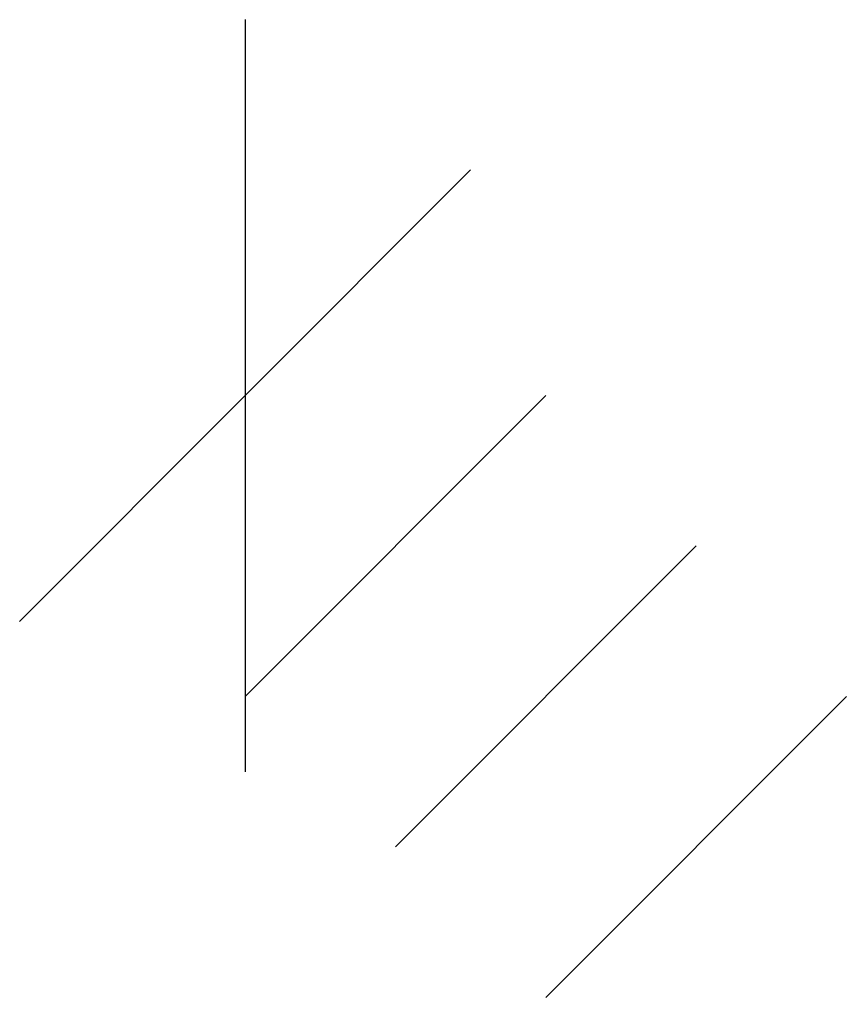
# Model space of a CAD drawing. Extents: x -0.85 to 2.26, y 314.54 to 318.21.
import ezdxf

# ---------------------------------------------------------------- set-up
doc = ezdxf.new("R2010")
doc.units = 0

msp = doc.modelspace()

# ---------------------------------------------------------------- linework, layer by layer
at = {"layer": 'Layer 1'}
for p, q in [((0, 318.211), (0, 315.389)), ((0, 318.211), (0, 315.389)), ((0.846666, 317.647), (-0.846666, 315.953)), ((0.846666, 317.647), (-0.846666, 315.953)), ((1.12889, 316.8), (0, 315.67111)), ((1.12889, 316.8), (0, 315.67111)), ((1.69333, 316.236), (0.56444, 315.10711)), ((1.69333, 316.236), (0.56444, 315.10711)), ((2.25778, 315.671), (1.12889, 314.54211)), ((2.25778, 315.671), (1.12889, 314.54211))]:
    msp.add_line(p, q, dxfattribs=at)

doc.saveas('drawing.dxf')
